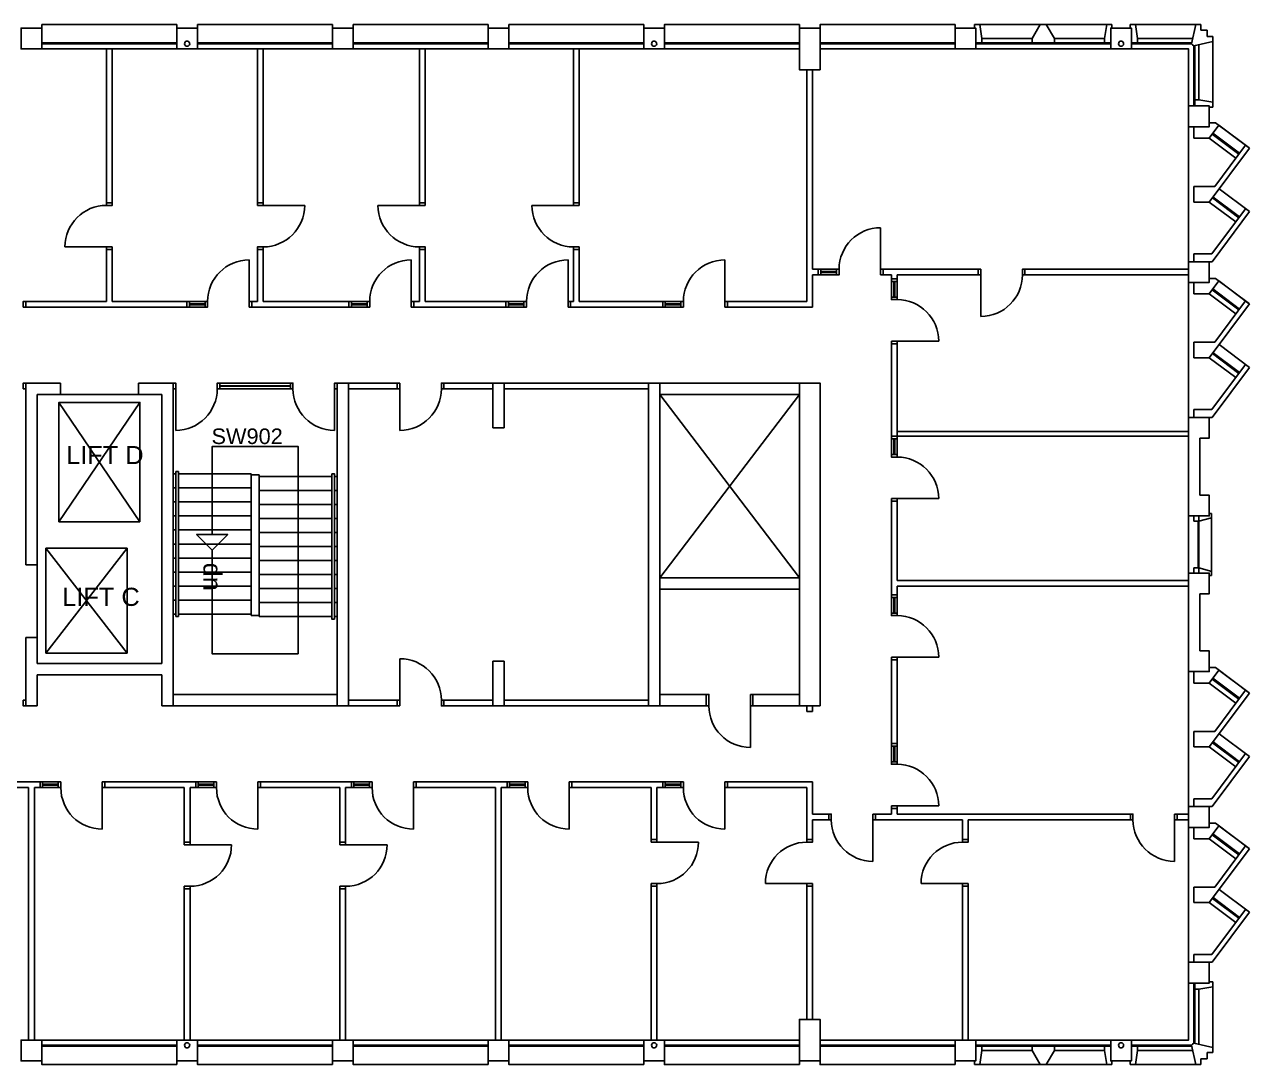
# Model space of a CAD drawing. Header units: millimetres. Extents: x -690 to 49260, y -22063 to 338.
# Drawn here: x 25650 to 49260, y -19702 to 338 of the extents above; entities that cross this region are included whole.
import ezdxf

# ---------------------------------------------------------------- set-up
doc = ezdxf.new("R2010")
doc.units = ezdxf.units.MM
doc.header["$MEASUREMENT"] = 0
for name, color, linetype in [('BL', 8, 'Continuous'), ('BRICK_WALLS_P4', 1, 'Continuous'), ('COLUMNS_P5', 3, 'Continuous'), ('DR', 8, 'Continuous'), ('LIFTS AND STAIRS', 8, 'Continuous'), ('TEXT', 7, 'Continuous'), ('WA', 6, 'Continuous'), ('WA_EXT', 7, 'Continuous'), ('WN', 4, 'Continuous')]:
    doc.layers.add(name, color=color, linetype=linetype)
doc.styles.add('arial', font='arial.ttf')
doc.styles.get("Standard").update_dxf_attribs({"font": 'arial.ttf'})

msp = doc.modelspace()

# ---------------------------------------------------------------- linework, layer by layer
at = {"layer": 'BL', "linetype": 'Continuous'}
for p, q in [((40585, -6792), (37895, -10322)), ((37895, -6792), (40585, -10322))]:
    msp.add_line(p, q, dxfattribs=at)
at = {"layer": 'BRICK_WALLS_P4', "linetype": 'Continuous'}
for p, q in [((37895, -6572), (40585, -6572)), ((37895, -6792), (37895, -6572)), ((40585, -6792), (40585, -6572)), ((37895, -6792), (40585, -6792)), ((37895, -10322), (40585, -10322)), ((37895, -10542), (37895, -10322)), ((40585, -10542), (40585, -10322)), ((37895, -10542), (40585, -10542)), ((31675, -12572), (28515, -12572)), ((31675, -12792), (31675, -12572)), ((38790, -12572), (37895, -12572)), ((37895, -12792), (37895, -12572)), ((38790, -12792), (38790, -12572)), ((40585, -12572), (39690, -12572)), ((39690, -12792), (39690, -12572)), ((40585, -12792), (40585, -12572)), ((31675, -12792), (28515, -12792)), ((38790, -12792), (37895, -12792)), ((40585, -12792), (39690, -12792)), ((40730, -12899), (40730, -12792)), ((40730, -12792), (40840, -12792)), ((40840, -12899), (40730, -12899)), ((40840, -12899), (40840, -12792))]:
    msp.add_line(p, q, dxfattribs=at)
at = {"layer": 'COLUMNS_P5', "linetype": 'Continuous'}
for p, q in [((25675, -6572), (26345, -6572)), ((25675, -10072), (25675, -6572)), ((26345, -6572), (26345, -6792)), ((27845, -6792), (27845, -6572)), ((27845, -6572), (28515, -6572)), ((28515, -12792), (28515, -6572)), ((31675, -12792), (31675, -6572)), ((31675, -6572), (31895, -6572)), ((31895, -12792), (31895, -6572)), ((34675, -7432), (34675, -6572)), ((34675, -6572), (34895, -6572)), ((34895, -7432), (34895, -6572)), ((37675, -6572), (37895, -6572)), ((37675, -12792), (37675, -6572)), ((37895, -12792), (37895, -6572)), ((25895, -6792), (26345, -6792)), ((25895, -10072), (25895, -6792)), ((26345, -6792), (27845, -6792)), ((27845, -6792), (28295, -6792)), ((28295, -11972), (28295, -6792)), ((48085, -7232), (48085, -9132)), ((34675, -7432), (34895, -7432)), ((48305, -8732), (48305, -7632)), ((25895, -10072), (25675, -10072)), ((25895, -11472), (25895, -10072)), ((48085, -12132), (48085, -10232)), ((48305, -10632), (48305, -11732)), ((25675, -12792), (25675, -11472)), ((25675, -11472), (25895, -11472)), ((25895, -11972), (25895, -11472)), ((28295, -11972), (25895, -11972)), ((34675, -12792), (34675, -11932)), ((34675, -11932), (34895, -11932)), ((34895, -12792), (34895, -11932)), ((25895, -12792), (25895, -12192)), ((25895, -12192), (28295, -12192)), ((28295, -12792), (28295, -12192)), ((28515, -12792), (28515, -12572)), ((25895, -12792), (25675, -12792)), ((28515, -12792), (28295, -12792)), ((31895, -12792), (31675, -12792)), ((34895, -12792), (34675, -12792)), ((37895, -12792), (37675, -12792))]:
    msp.add_line(p, q, dxfattribs=at)
for points in [[(25985, -132), (25585, -132), (25585, 268), (25985, 268), (25985, -132)], [(28985, -132), (28585, -132), (28585, 268), (28985, 268), (28985, -132)], [(31985, -132), (31585, -132), (31585, 268), (31985, 268), (31985, -132)], [(34985, -132), (34585, -132), (34585, 268), (34985, 268), (34985, -132)], [(37985, -132), (37585, -132), (37585, 268), (37985, 268), (37985, -132)], [(40585, 268), (40985, 268), (40985, -532), (40585, -532), (40585, 268)], [(43985, -132), (43585, -132), (43585, 268), (43985, 268), (43985, -132)], [(46985, -132), (46585, -132), (46585, 268), (46985, 268), (46985, -132)], [(48485, -1632), (48085, -1632), (48085, -1232), (48485, -1232), (48485, -1632)], [(48485, -4632), (48085, -4632), (48085, -4232), (48485, -4232), (48485, -4632)], [(40985, -12792), (40585, -12792), (40585, -6572), (40985, -6572), (40985, -12792)], [(48085, -7232), (48485, -7232), (48485, -7632), (48305, -7632)], [(48085, -9132), (48485, -9132), (48485, -8732), (48305, -8732)], [(48085, -10232), (48485, -10232), (48485, -10632), (48305, -10632)], [(48085, -12132), (48485, -12132), (48485, -11732), (48305, -11732)], [(48485, -15132), (48085, -15132), (48085, -14732), (48485, -14732), (48485, -15132)], [(48485, -18132), (48085, -18132), (48085, -17732), (48485, -17732), (48485, -18132)], [(40985, -19632), (40585, -19632), (40585, -18832), (40985, -18832), (40985, -19632)], [(25985, -19632), (25585, -19632), (25585, -19232), (25985, -19232), (25985, -19632)], [(28985, -19632), (28585, -19632), (28585, -19232), (28985, -19232), (28985, -19632)], [(31985, -19632), (31585, -19632), (31585, -19232), (31985, -19232), (31985, -19632)], [(34985, -19632), (34585, -19632), (34585, -19232), (34985, -19232), (34985, -19632)], [(37985, -19632), (37585, -19632), (37585, -19232), (37985, -19232), (37985, -19632)], [(43985, -19632), (43585, -19632), (43585, -19232), (43985, -19232), (43985, -19632)], [(46985, -19632), (46585, -19632), (46585, -19232), (46985, -19232), (46985, -19632)]]:
    msp.add_lwpolyline(points, dxfattribs=at)
at = {"layer": 'COLUMNS_P5', "color": 4, "linetype": 'Continuous', "lineweight": -3}
for centre in [(28785, -32), (37785, -32), (46785, -32), (28785, -19332), (37785, -19332), (46785, -19332)]:
    msp.add_circle(centre, 50, dxfattribs=at)
at = {"layer": 'DR', "linetype": 'Continuous'}
for p, q in [((30250, -3147), (31050, -3147)), ((33263, -3147), (32463, -3147)), ((36230, -3147), (35430, -3147)), ((42150, -4377), (42150, -3577)), ((27230, -3947), (26430, -3947)), ((29980, -4997), (29980, -4197)), ((33103, -4997), (33103, -4197)), ((36126, -4997), (36126, -4197)), ((39150, -4997), (39150, -4197)), ((44083, -4487), (44083, -5287)), ((42470, -5763), (43270, -5763)), ((28565, -6682), (28565, -7482)), ((29415, -6682), (29415, -6627)), ((31625, -6682), (31625, -7482)), ((32885, -6682), (32885, -7482)), ((42470, -8797), (43270, -8797)), ((32885, -12682), (32885, -11882)), ((42470, -11852), (43270, -11852)), ((39640, -12792), (39640, -13592)), ((27150, -14367), (27150, -15167)), ((30150, -14367), (30150, -15167)), ((33150, -14367), (33150, -15167)), ((36150, -14367), (36150, -15167)), ((39150, -14367), (39150, -15167)), ((42470, -14717), (43270, -14717)), ((42000, -14987), (42000, -15787)), ((47815, -14987), (47815, -15787)), ((28840, -15467), (29640, -15467)), ((31840, -15467), (32640, -15467)), ((37840, -15417), (38640, -15417)), ((40730, -16217), (39930, -16217)), ((43730, -16217), (42930, -16217))]:
    msp.add_line(p, q, dxfattribs=at)
for points in [[(27340, -3097), (27340, -3147), (27230, -3147), (27230, -3097), (27340, -3097)], [(30140, -3147), (30140, -3097), (30250, -3097), (30250, -3147), (30140, -3147)], [(33373, -3147), (33373, -3097), (33263, -3097), (33263, -3147), (33373, -3147)], [(36340, -3147), (36340, -3097), (36230, -3097), (36230, -3147), (36340, -3147)], [(27340, -3947), (27340, -3997), (27230, -3997), (27230, -3947), (27340, -3947)], [(30140, -3997), (30140, -3947), (30250, -3947), (30250, -3997), (30140, -3997)], [(33373, -3997), (33373, -3947), (33263, -3947), (33263, -3997), (33373, -3997)], [(36340, -3997), (36340, -3947), (36230, -3947), (36230, -3997), (36340, -3997)], [(41000, -4377), (41000, -4487), (40950, -4487), (40950, -4377), (41000, -4377)], [(41300, -4487), (41350, -4487), (41350, -4377), (41300, -4377), (41300, -4487)], [(42150, -4487), (42200, -4487), (42200, -4377), (42150, -4377), (42150, -4487)], [(44083, -4377), (44033, -4377), (44033, -4487), (44083, -4487), (44083, -4377)], [(44933, -4377), (44883, -4377), (44883, -4487), (44933, -4487), (44933, -4377)], [(42470, -4613), (42360, -4613), (42360, -4563), (42470, -4563), (42470, -4613)], [(42360, -4913), (42360, -4963), (42470, -4963), (42470, -4913), (42360, -4913)], [(25625, -5107), (25675, -5107), (25675, -4997), (25625, -4997), (25625, -5107)], [(28830, -4997), (28830, -5107), (28780, -5107), (28780, -4997), (28830, -4997)], [(29130, -5107), (29180, -5107), (29180, -4997), (29130, -4997), (29130, -5107)], [(29980, -5107), (30030, -5107), (30030, -4997), (29980, -4997), (29980, -5107)], [(31953, -4997), (31953, -5107), (31903, -5107), (31903, -4997), (31953, -4997)], [(32253, -5107), (32303, -5107), (32303, -4997), (32253, -4997), (32253, -5107)], [(33103, -5107), (33153, -5107), (33153, -4997), (33103, -4997), (33103, -5107)], [(34976, -4997), (34976, -5107), (34926, -5107), (34926, -4997), (34976, -4997)], [(35276, -5107), (35326, -5107), (35326, -4997), (35276, -4997), (35276, -5107)], [(36126, -5107), (36176, -5107), (36176, -4997), (36126, -4997), (36126, -5107)], [(38000, -4997), (38000, -5107), (37950, -5107), (37950, -4997), (38000, -4997)], [(38300, -5107), (38350, -5107), (38350, -4997), (38300, -4997), (38300, -5107)], [(39150, -5107), (39200, -5107), (39200, -4997), (39150, -4997), (39150, -5107)], [(42360, -5763), (42360, -5813), (42470, -5813), (42470, -5763), (42360, -5763)], [(25675, -6572), (25675, -6682), (25625, -6682), (25625, -6572), (25675, -6572)], [(28565, -6682), (28565, -6572), (28515, -6572), (28515, -6682), (28565, -6682)], [(29415, -6682), (29415, -6572), (29365, -6572), (29365, -6682), (29415, -6682)], [(30825, -6682), (30825, -6572), (30775, -6572), (30775, -6682), (30825, -6682)], [(31675, -6682), (31675, -6572), (31625, -6572), (31625, -6682), (31675, -6682)], [(32885, -6572), (32835, -6572), (32835, -6682), (32885, -6682), (32885, -6572)], [(33735, -6572), (33685, -6572), (33685, -6682), (33735, -6682), (33735, -6572)], [(42470, -7647), (42360, -7647), (42360, -7597), (42470, -7597), (42470, -7647)], [(42360, -7947), (42360, -7997), (42470, -7997), (42470, -7947), (42360, -7947)], [(42360, -8797), (42360, -8847), (42470, -8847), (42470, -8797), (42360, -8797)], [(42470, -10702), (42360, -10702), (42360, -10652), (42470, -10652), (42470, -10702)], [(42360, -11002), (42360, -11052), (42470, -11052), (42470, -11002), (42360, -11002)], [(42360, -11852), (42360, -11902), (42470, -11902), (42470, -11852), (42360, -11852)], [(25675, -12792), (25675, -12682), (25625, -12682), (25625, -12792), (25675, -12792)], [(32885, -12792), (32835, -12792), (32835, -12682), (32885, -12682), (32885, -12792)], [(33735, -12792), (33685, -12792), (33685, -12682), (33735, -12682), (33735, -12792)], [(38790, -12572), (38840, -12572), (38840, -12792), (38790, -12792), (38790, -12572)], [(39640, -12572), (39690, -12572), (39690, -12792), (39640, -12792), (39640, -12572)], [(42470, -13567), (42360, -13567), (42360, -13517), (42470, -13517), (42470, -13567)], [(42360, -13867), (42360, -13917), (42470, -13917), (42470, -13867), (42360, -13867)], [(26000, -14367), (26000, -14257), (25950, -14257), (25950, -14367), (26000, -14367)], [(26300, -14257), (26350, -14257), (26350, -14367), (26300, -14367), (26300, -14257)], [(27150, -14257), (27200, -14257), (27200, -14367), (27150, -14367), (27150, -14257)], [(29000, -14367), (29000, -14257), (28950, -14257), (28950, -14367), (29000, -14367)], [(29300, -14257), (29350, -14257), (29350, -14367), (29300, -14367), (29300, -14257)], [(30150, -14257), (30200, -14257), (30200, -14367), (30150, -14367), (30150, -14257)], [(32000, -14367), (32000, -14257), (31950, -14257), (31950, -14367), (32000, -14367)], [(32300, -14257), (32350, -14257), (32350, -14367), (32300, -14367), (32300, -14257)], [(33150, -14257), (33200, -14257), (33200, -14367), (33150, -14367), (33150, -14257)], [(35000, -14367), (35000, -14257), (34950, -14257), (34950, -14367), (35000, -14367)], [(35300, -14257), (35350, -14257), (35350, -14367), (35300, -14367), (35300, -14257)], [(36150, -14257), (36200, -14257), (36200, -14367), (36150, -14367), (36150, -14257)], [(38000, -14367), (38000, -14257), (37950, -14257), (37950, -14367), (38000, -14367)], [(38300, -14257), (38350, -14257), (38350, -14367), (38300, -14367), (38300, -14257)], [(39150, -14257), (39200, -14257), (39200, -14367), (39150, -14367), (39150, -14257)], [(42360, -14717), (42360, -14767), (42470, -14767), (42470, -14717), (42360, -14717)], [(41150, -14877), (41200, -14877), (41200, -14987), (41150, -14987), (41150, -14877)], [(42000, -14877), (42050, -14877), (42050, -14987), (42000, -14987), (42000, -14877)], [(46965, -14877), (47015, -14877), (47015, -14987), (46965, -14987), (46965, -14877)], [(47815, -14877), (47865, -14877), (47865, -14987), (47815, -14987), (47815, -14877)], [(28730, -15467), (28730, -15417), (28840, -15417), (28840, -15467), (28730, -15467)], [(31730, -15467), (31730, -15417), (31840, -15417), (31840, -15467), (31730, -15467)], [(37730, -15417), (37730, -15367), (37840, -15367), (37840, -15417), (37730, -15417)], [(40840, -15367), (40840, -15417), (40730, -15417), (40730, -15367), (40840, -15367)], [(43840, -15367), (43840, -15417), (43730, -15417), (43730, -15367), (43840, -15367)], [(28730, -16317), (28730, -16267), (28840, -16267), (28840, -16317), (28730, -16317)], [(31730, -16317), (31730, -16267), (31840, -16267), (31840, -16317), (31730, -16317)], [(37730, -16267), (37730, -16217), (37840, -16217), (37840, -16267), (37730, -16267)], [(40840, -16217), (40840, -16267), (40730, -16267), (40730, -16217), (40840, -16217)], [(43840, -16217), (43840, -16267), (43730, -16267), (43730, -16217), (43840, -16217)]]:
    msp.add_lwpolyline(points, dxfattribs=at)
for centre, start, end in [((27230, -3947), 90, 180), ((30250, -3147), 270, 0), ((33263, -3147), 180, 270), ((36230, -3147), 180, 270), ((42150, -4377), 90, 180), ((29980, -4997), 90, 180), ((33103, -4997), 90, 180), ((36126, -4997), 90, 180), ((39150, -4997), 90, 180), ((44083, -4487), 270, 0), ((42470, -5763), 0, 90), ((28565, -6682), 270, 0), ((31625, -6682), 180, 270), ((32885, -6682), 270, 0), ((42470, -8797), 0, 90), ((42470, -11852), 0, 90), ((32885, -12682), 0, 90), ((39640, -12792), 180, 270), ((42470, -14717), 0, 90), ((27150, -14367), 180, 270), ((30150, -14367), 180, 270), ((33150, -14367), 180, 270), ((36150, -14367), 180, 270), ((39150, -14367), 180, 270), ((42000, -14987), 180, 270), ((47815, -14987), 180, 270), ((28840, -15467), 270, 0), ((31840, -15467), 270, 0), ((37840, -15417), 270, 0), ((40730, -16217), 90, 180), ((43730, -16217), 90, 180)]:
    msp.add_arc(centre, 800, start, end, dxfattribs=at)
at = {"layer": 'LIFTS AND STAIRS', "linetype": 'Continuous'}
for p, q in [((26314, -6943), (27876, -9243)), ((26314, -9243), (27876, -6943)), ((28515, -11022), (28515, -8322)), ((28565, -8322), (28515, -8322)), ((28565, -11072), (28565, -8272)), ((28565, -8272), (28615, -8272)), ((28615, -8272), (28615, -11072)), ((30020, -8322), (28615, -8322)), ((30020, -8322), (30020, -11047)), ((30020, -8337), (30170, -8337)), ((30170, -11072), (30170, -8337)), ((30170, -8372), (31575, -8372)), ((31625, -8372), (31675, -8372)), ((31675, -11072), (31675, -8372)), ((28565, -8592), (28515, -8592)), ((28615, -8592), (30020, -8592)), ((30170, -8642), (31575, -8642)), ((31625, -8642), (31675, -8642)), ((28565, -8862), (28515, -8862)), ((30020, -8862), (28615, -8862)), ((31575, -8912), (30170, -8912)), ((31625, -8912), (31675, -8912)), ((28565, -9132), (28515, -9132)), ((28615, -9132), (30020, -9132)), ((30170, -9182), (31575, -9182)), ((31625, -9182), (31675, -9182)), ((28565, -9402), (28515, -9402)), ((30020, -9402), (28615, -9402)), ((28565, -9672), (28515, -9672)), ((28615, -9672), (30020, -9672)), ((31575, -9452), (30170, -9452)), ((31625, -9452), (31675, -9452)), ((26064, -9754), (27626, -11775)), ((26064, -11775), (27626, -9754)), ((30170, -9722), (31575, -9722)), ((31625, -9722), (31675, -9722)), ((28565, -9942), (28515, -9942)), ((30020, -9942), (28615, -9942)), ((31575, -9992), (30170, -9992)), ((31625, -9992), (31675, -9992)), ((28565, -10212), (28515, -10212)), ((28615, -10212), (30020, -10212)), ((30170, -10262), (31575, -10262)), ((31625, -10262), (31675, -10262)), ((28565, -10482), (28515, -10482)), ((30020, -10482), (28615, -10482)), ((31575, -10532), (30170, -10532)), ((31625, -10532), (31675, -10532)), ((28565, -10752), (28515, -10752)), ((28615, -10752), (30020, -10752)), ((31575, -10802), (30170, -10802)), ((31625, -10802), (31675, -10802)), ((28515, -11022), (28565, -11022)), ((28615, -11072), (28565, -11072)), ((28615, -11022), (30020, -11022)), ((30170, -11047), (30020, -11047)), ((30170, -11072), (31575, -11072)), ((31625, -11072), (31675, -11072))]:
    msp.add_line(p, q, dxfattribs=at)
for points in [[(27876, -9243), (26314, -9243), (26314, -6943), (27876, -6943), (27876, -9243)], [(29268, -9491), (29268, -7791), (30923, -7791), (30923, -11791)], [(31625, -11122), (31575, -11122), (31575, -8322), (31625, -8322), (31625, -11122)], [(29268, -9791), (28968, -9491), (29568, -9491), (29268, -9791)], [(27626, -11775), (26064, -11775), (26064, -9754), (27626, -9754), (27626, -11775)], [(30923, -11791), (29268, -11791), (29268, -9791)]]:
    msp.add_lwpolyline(points, dxfattribs=at)
at = {"layer": 'WA', "linetype": 'Continuous'}
for p, q in [((27340, -32), (27230, -32)), ((27230, -3097), (27230, -132)), ((27340, -3097), (27340, -132)), ((30250, -32), (30140, -32)), ((30140, -132), (30140, -3097)), ((30250, -132), (30250, -3097)), ((33373, -32), (33263, -32)), ((33263, -132), (33263, -3097)), ((33373, -132), (33373, -3097)), ((36340, -32), (36230, -32)), ((36230, -3097), (36230, -132)), ((36340, -3097), (36340, -132)), ((43730, -132), (43840, -132)), ((40730, -532), (40730, -3367)), ((40730, -532), (40730, -4997)), ((40840, -532), (40730, -532)), ((40840, -532), (40840, -4267)), ((27230, -3097), (27340, -3097)), ((30140, -3097), (30250, -3097)), ((33263, -3097), (33373, -3097)), ((36230, -3097), (36340, -3097)), ((27340, -3997), (27230, -3997)), ((27230, -4997), (27230, -3997)), ((27340, -4997), (27340, -3997)), ((30140, -3997), (30250, -3997)), ((30140, -3997), (30140, -4997)), ((30250, -3997), (30250, -4997)), ((33263, -3997), (33263, -4997)), ((33373, -3997), (33263, -3997)), ((33373, -3997), (33373, -4997)), ((36340, -3997), (36230, -3997)), ((36230, -3997), (36230, -4997)), ((36340, -4997), (36340, -3997)), ((40840, -4267), (40840, -4377)), ((40950, -4377), (40840, -4377)), ((40950, -4487), (40950, -4377)), ((43730, -4377), (42200, -4377)), ((42200, -4487), (42200, -4377)), ((43730, -4377), (44083, -4377)), ((44883, -4377), (48085, -4377)), ((48085, -4487), (48085, -4377)), ((40840, -4487), (40840, -5107)), ((40950, -4487), (40840, -4487)), ((42360, -4487), (42200, -4487)), ((42360, -4563), (42360, -4487)), ((42470, -4563), (42360, -4563)), ((43840, -4487), (42470, -4487)), ((42470, -4563), (42470, -4487)), ((43840, -4487), (44083, -4487)), ((44883, -4487), (48085, -4487)), ((25675, -4997), (27230, -4997)), ((25675, -5107), (25675, -4997)), ((25675, -5107), (28780, -5107)), ((27340, -4997), (28780, -4997)), ((28780, -4997), (28780, -5107)), ((30030, -4997), (30030, -5107)), ((30030, -4997), (30140, -4997)), ((30030, -5107), (31903, -5107)), ((30250, -4997), (31903, -4997)), ((31903, -4997), (31903, -5107)), ((33153, -4997), (33153, -5107)), ((33153, -4997), (33263, -4997)), ((33153, -5107), (34926, -5107)), ((33373, -4997), (34926, -4997)), ((34926, -4997), (34926, -5107)), ((36176, -4997), (36176, -5107)), ((36176, -4997), (36230, -4997)), ((36176, -5107), (37950, -5107)), ((36340, -4997), (37950, -4997)), ((37950, -4997), (37950, -5107)), ((39200, -4997), (40730, -4997)), ((39200, -4997), (39200, -5107)), ((39200, -5107), (40840, -5107)), ((42470, -5813), (42360, -5813)), ((42360, -7597), (42360, -5813)), ((42470, -7597), (42470, -5813)), ((31895, -6572), (32835, -6572)), ((31895, -6572), (31895, -6682)), ((32835, -6682), (32835, -6572)), ((33685, -6572), (34675, -6572)), ((33735, -6682), (33735, -6572)), ((34675, -6572), (34675, -6682)), ((34895, -6572), (37675, -6572)), ((34895, -6572), (34895, -6682)), ((37675, -6572), (37675, -6682)), ((31895, -6682), (32835, -6682)), ((33685, -6682), (34675, -6682)), ((34895, -6682), (37675, -6682)), ((42360, -7597), (42470, -7597)), ((42360, -8847), (42470, -8847)), ((42360, -10652), (42360, -8847)), ((42470, -10377), (42470, -8847)), ((42470, -10377), (48085, -10377)), ((48085, -10487), (48085, -10377)), ((42470, -10652), (42470, -10487)), ((42470, -10487), (48085, -10487)), ((42360, -10652), (42470, -10652)), ((42360, -11902), (42470, -11902)), ((42360, -13517), (42360, -11902)), ((42470, -13517), (42470, -11902)), ((31895, -12682), (32835, -12682)), ((31895, -12682), (31895, -12792)), ((32835, -12682), (32835, -12792)), ((33735, -12682), (33735, -12792)), ((33735, -12682), (34675, -12682)), ((34675, -12682), (34675, -12792)), ((34895, -12682), (37675, -12682)), ((34895, -12682), (34895, -12792)), ((37675, -12682), (37675, -12792)), ((31895, -12792), (32835, -12792)), ((33735, -12792), (34675, -12792)), ((34895, -12792), (37675, -12792)), ((42360, -13517), (42470, -13517)), ((24200, -14257), (25950, -14257)), ((24200, -14367), (25730, -14367)), ((25730, -19232), (25730, -14367)), ((25840, -14367), (25950, -14367)), ((25840, -19232), (25840, -14367)), ((25950, -14367), (25950, -14257)), ((27200, -14367), (27200, -14257)), ((27200, -14257), (28950, -14257)), ((27200, -14367), (28730, -14367)), ((28730, -15417), (28730, -14367)), ((28840, -14367), (28950, -14367)), ((28840, -15417), (28840, -14367)), ((28950, -14367), (28950, -14257)), ((30200, -14367), (30200, -14257)), ((30200, -14257), (31950, -14257)), ((30200, -14367), (31730, -14367)), ((31730, -15417), (31730, -14367)), ((31840, -14367), (31950, -14367)), ((31840, -15417), (31840, -14367)), ((31950, -14367), (31950, -14257)), ((33200, -14367), (33200, -14257)), ((33200, -14257), (34950, -14257)), ((33200, -14367), (34730, -14367)), ((34730, -19232), (34730, -14367)), ((34840, -14367), (34950, -14367)), ((34840, -19232), (34840, -14367)), ((34950, -14367), (34950, -14257)), ((36200, -14367), (36200, -14257)), ((36200, -14257), (37950, -14257)), ((36200, -14367), (37730, -14367)), ((37730, -15367), (37730, -14367)), ((37840, -14367), (37950, -14367)), ((37840, -15367), (37840, -14367)), ((37950, -14367), (37950, -14257)), ((39200, -14367), (39200, -14257)), ((39200, -14257), (40840, -14257)), ((39200, -14367), (40730, -14367)), ((40730, -15367), (40730, -14367)), ((40840, -14877), (40840, -14257)), ((42360, -14767), (42470, -14767)), ((42360, -14877), (42360, -14767)), ((42470, -14877), (42470, -14767)), ((40840, -14877), (41150, -14877)), ((40840, -14987), (41150, -14987)), ((40840, -15367), (40840, -14987)), ((41150, -14877), (41150, -14987)), ((42050, -14877), (42050, -14987)), ((42050, -14877), (42360, -14877)), ((42050, -14987), (43730, -14987)), ((42470, -14877), (43840, -14877)), ((43730, -15367), (43730, -14987)), ((46965, -14877), (43840, -14877)), ((43840, -15367), (43840, -14987)), ((46965, -14987), (43840, -14987)), ((46965, -14987), (46965, -14877)), ((48085, -14877), (47865, -14877)), ((47865, -14987), (47865, -14877)), ((48085, -14987), (47865, -14987)), ((48085, -14877), (48085, -14987)), ((28730, -15417), (28840, -15417)), ((31730, -15417), (31840, -15417)), ((37730, -15367), (37840, -15367)), ((40730, -15367), (40840, -15367)), ((43730, -15367), (43840, -15367)), ((28730, -19232), (28730, -16267)), ((28730, -16267), (28840, -16267)), ((28840, -19232), (28840, -16267)), ((31730, -19232), (31730, -16267)), ((31730, -16267), (31840, -16267)), ((31840, -19232), (31840, -16267)), ((37840, -16267), (37730, -16267)), ((37730, -19232), (37730, -16267)), ((37840, -19232), (37840, -16267)), ((40730, -18832), (40730, -16267)), ((40730, -16267), (40840, -16267)), ((40840, -18832), (40840, -16267)), ((43730, -19232), (43730, -16267)), ((43730, -16267), (43840, -16267)), ((43840, -19232), (43840, -16267)), ((40730, -18832), (40840, -18832)), ((25840, -19232), (25730, -19232)), ((28730, -19232), (28840, -19232)), ((31730, -19232), (31840, -19232)), ((34730, -19232), (34840, -19232)), ((37730, -19232), (37840, -19232)), ((37730, -19232), (37840, -19232)), ((43730, -19232), (43840, -19232)), ((43730, -19232), (43840, -19232))]:
    msp.add_line(p, q, dxfattribs=at)
at = {"layer": 'WA'}
for p, q in [((42470, -7507), (48085, -7507)), ((42470, -7597), (48085, -7597))]:
    msp.add_line(p, q, dxfattribs=at)
at = {"layer": 'WA_EXT', "linetype": 'Continuous'}
for p, q in [((43962, 338), (44061, 338)), ((43962, 268), (43962, 338)), ((45226, 336), (44061, 338)), ((44103, 68), (44061, 338)), ((45226, 336), (45071, 68)), ((45285, 336), (45226, 336)), ((45285, 336), (45344, 336)), ((46509, 338), (45344, 336)), ((45344, 336), (45499, 68)), ((46467, 68), (46509, 338)), ((46608, 338), (46509, 338)), ((46608, 268), (46608, 338)), ((46962, 268), (46962, 338)), ((46962, 338), (47061, 338)), ((47061, 338), (48229, 338)), ((47103, 68), (47061, 338)), ((48145, -32), (48229, 338)), ((48229, 338), (48323, 338)), ((48323, 338), (48323, 227)), ((44103, 68), (45071, 68)), ((44103, 68), (44103, -12)), ((45071, 68), (45071, -12)), ((45499, 68), (46467, 68)), ((45499, 68), (45499, -12)), ((46467, 68), (46467, -12)), ((47103, 68), (48168, 68)), ((47103, 68), (47103, -12)), ((48185, -71), (48555, 12)), ((48323, 227), (48444, 227)), ((48444, 106), (48444, 227)), ((48555, 106), (48444, 106)), ((48555, 12), (48555, 106)), ((48555, -1156), (48555, 12)), ((28585, -12), (25985, -12)), ((25985, -32), (28585, -32)), ((31585, -12), (28985, -12)), ((28985, -32), (31585, -32)), ((34585, -12), (31985, -12)), ((31985, -32), (34585, -32)), ((37585, -12), (34985, -12)), ((34985, -32), (37585, -32)), ((40585, -12), (37985, -12)), ((37985, -32), (40585, -32)), ((43585, -12), (40985, -12)), ((40985, -32), (43585, -32)), ((43985, -12), (46585, -12)), ((43985, -32), (44103, -32)), ((45071, -32), (44103, -32)), ((45071, -32), (45318, -32)), ((45499, -32), (45252, -32)), ((46467, -32), (45499, -32)), ((46585, -32), (46467, -32)), ((48150, -12), (46985, -12)), ((46985, -32), (47103, -32)), ((47103, -32), (48145, -32)), ((48145, -32), (48165, -52)), ((48185, -71), (48165, -52)), ((48185, -1113), (48185, -71)), ((48204, -1232), (48204, -67)), ((48285, -1113), (48285, -49)), ((48185, -1232), (48185, -1113)), ((48285, -1113), (48204, -1113)), ((48285, -1113), (48555, -1156)), ((48555, -1255), (48555, -1156)), ((48485, -1255), (48555, -1255)), ((48185, -1632), (48185, -1854)), ((48480, -1854), (48669, -1602)), ((48485, -1554), (48605, -1554)), ((48605, -1554), (49260, -2044)), ((48669, -1602), (49256, -2041)), ((48185, -1854), (48480, -1854)), ((48997, -2240), (48480, -1854)), ((49057, -2160), (48540, -1774)), ((48552, -1758), (49069, -2144)), ((48485, -3082), (49260, -2044)), ((48592, -2782), (49185, -1988)), ((48185, -2782), (48592, -2782)), ((48185, -2782), (48185, -3082)), ((48673, -2830), (49260, -3268)), ((49057, -3384), (48545, -3002)), ((48557, -2986), (49068, -3368)), ((48185, -3082), (48485, -3082)), ((48997, -3464), (48485, -3082)), ((48535, -4082), (49185, -3212)), ((48540, -4232), (49260, -3268)), ((48085, -4232), (48540, -4232)), ((48185, -4082), (48535, -4082)), ((48185, -4082), (48535, -4082)), ((48185, -4082), (48185, -4232)), ((48185, -4632), (48185, -4854)), ((48480, -4854), (48669, -4602)), ((48485, -4554), (48605, -4554)), ((48605, -4554), (49260, -5044)), ((48669, -4602), (49256, -5041)), ((48185, -4854), (48480, -4854)), ((48997, -5240), (48480, -4854)), ((49057, -5160), (48540, -4774)), ((48552, -4758), (49069, -5144)), ((48485, -6082), (49260, -5044)), ((48592, -5782), (49185, -4988)), ((48185, -5782), (48592, -5782)), ((48185, -5782), (48185, -6082)), ((48673, -5830), (49260, -6268)), ((48185, -6082), (48485, -6082)), ((48997, -6464), (48485, -6082)), ((49057, -6384), (48545, -6002)), ((48557, -5986), (49068, -6368)), ((48535, -7082), (49185, -6212)), ((48540, -7232), (49260, -6268)), ((48185, -7082), (48535, -7082)), ((48185, -7082), (48535, -7082)), ((48185, -7082), (48185, -7232)), ((48085, -7232), (48540, -7232)), ((48285, -9132), (48185, -9132)), ((48185, -9132), (48185, -9232)), ((48285, -9232), (48285, -9132)), ((48285, -9232), (48530, -9165)), ((48530, -9082), (48485, -9082)), ((48530, -9165), (48530, -9082)), ((48530, -10198), (48530, -9165)), ((48185, -9232), (48285, -9232)), ((48268, -9232), (48185, -9232)), ((48268, -10132), (48268, -9232)), ((48285, -10132), (48285, -9232)), ((48285, -10132), (48185, -10132)), ((48185, -10132), (48185, -10232)), ((48533, -10199), (48285, -10132)), ((48285, -10232), (48285, -10132)), ((48185, -10232), (48285, -10232)), ((48530, -10281), (48485, -10281)), ((48530, -10281), (48530, -10198)), ((48185, -12132), (48185, -12354)), ((48480, -12354), (48669, -12102)), ((48485, -12054), (48605, -12054)), ((49057, -12660), (48540, -12274)), ((48552, -12258), (49069, -12644)), ((48605, -12054), (49260, -12544)), ((48669, -12102), (49256, -12541)), ((48185, -12354), (48480, -12354)), ((48997, -12740), (48480, -12354)), ((48592, -13282), (49185, -12488)), ((48485, -13582), (49260, -12544)), ((48185, -13282), (48592, -13282)), ((48185, -13282), (48185, -13582)), ((48673, -13330), (49260, -13768)), ((48185, -13582), (48485, -13582)), ((48997, -13964), (48485, -13582)), ((49057, -13884), (48545, -13502)), ((48557, -13486), (49068, -13868)), ((48535, -14582), (49185, -13712)), ((48540, -14732), (49260, -13768)), ((48185, -14582), (48535, -14582)), ((48185, -14582), (48535, -14582)), ((48185, -14582), (48185, -14732)), ((48085, -14732), (48540, -14732)), ((48480, -15354), (48669, -15102)), ((48485, -15054), (48605, -15054)), ((48605, -15054), (49260, -15544)), ((48669, -15102), (49256, -15541)), ((48185, -15132), (48185, -15354)), ((49057, -15660), (48540, -15274)), ((48552, -15258), (49069, -15644)), ((48185, -15354), (48480, -15354)), ((48997, -15740), (48480, -15354)), ((48485, -16582), (49260, -15544)), ((48592, -16282), (49185, -15488)), ((48185, -16282), (48592, -16282)), ((48185, -16282), (48185, -16582)), ((49057, -16884), (48545, -16502)), ((48557, -16486), (49068, -16868)), ((48673, -16330), (49260, -16768)), ((48185, -16582), (48485, -16582)), ((48997, -16964), (48485, -16582)), ((48535, -17582), (49185, -16712)), ((48540, -17732), (49260, -16768)), ((48185, -17582), (48535, -17582)), ((48185, -17582), (48535, -17582)), ((48185, -17582), (48185, -17732)), ((48085, -17732), (48540, -17732)), ((48185, -18132), (48185, -18250)), ((48204, -19296), (48204, -18132)), ((48485, -18108), (48555, -18108)), ((48555, -18108), (48555, -18208)), ((48185, -18250), (48185, -19292)), ((48285, -18250), (48204, -18250)), ((48285, -18250), (48555, -18208)), ((48285, -18250), (48285, -19315)), ((48555, -18208), (48555, -19376)), ((25985, -19331), (28585, -19331)), ((28585, -19351), (25985, -19351)), ((28985, -19331), (31585, -19331)), ((31585, -19351), (28985, -19351)), ((31985, -19331), (34585, -19331)), ((34585, -19351), (31985, -19351)), ((34985, -19331), (37585, -19331)), ((37585, -19351), (34985, -19351)), ((37985, -19331), (40585, -19331)), ((40585, -19351), (37985, -19351)), ((40985, -19331), (43585, -19331)), ((43585, -19351), (40985, -19351)), ((43985, -19331), (44103, -19331)), ((43985, -19351), (46585, -19351)), ((45071, -19331), (44103, -19331)), ((44103, -19432), (44103, -19351)), ((45071, -19331), (45318, -19331)), ((45071, -19432), (45071, -19351)), ((45499, -19331), (45252, -19331)), ((46467, -19331), (45499, -19331)), ((45499, -19432), (45499, -19351)), ((46585, -19331), (46467, -19331)), ((46467, -19432), (46467, -19351)), ((46985, -19331), (47103, -19331)), ((46985, -19351), (48150, -19351)), ((47103, -19331), (48145, -19331)), ((47103, -19432), (47103, -19351)), ((48145, -19332), (48165, -19312)), ((48145, -19331), (48229, -19702)), ((48185, -19292), (48165, -19312)), ((48185, -19292), (48555, -19376)), ((44103, -19432), (44061, -19702)), ((45071, -19432), (44103, -19432)), ((45226, -19699), (45071, -19432)), ((45344, -19699), (45499, -19432)), ((46467, -19432), (45499, -19432)), ((46467, -19432), (46509, -19702)), ((47103, -19432), (47061, -19702)), ((47103, -19432), (48168, -19432)), ((48323, -19702), (48323, -19590)), ((48323, -19590), (48444, -19590)), ((48555, -19469), (48444, -19469)), ((48444, -19469), (48444, -19590)), ((48555, -19376), (48555, -19469)), ((43962, -19632), (43962, -19702)), ((43962, -19702), (44061, -19702)), ((45226, -19699), (44061, -19702)), ((45285, -19699), (45226, -19699)), ((45285, -19699), (45344, -19699)), ((46509, -19702), (45344, -19699)), ((46608, -19702), (46509, -19702)), ((46608, -19632), (46608, -19702)), ((46962, -19632), (46962, -19702)), ((46962, -19702), (47061, -19702)), ((47061, -19702), (48229, -19702)), ((48229, -19702), (48323, -19702))]:
    msp.add_line(p, q, dxfattribs=at)
for points in [[(28585, 338), (25985, 338), (25985, -132), (28585, -132), (28585, 338)], [(31585, 338), (28985, 338), (28985, -132), (31585, -132), (31585, 338)], [(34585, 338), (31985, 338), (31985, -132), (34585, -132), (34585, 338)], [(37585, 338), (34985, 338), (34985, -132), (37585, -132), (37585, 338)], [(40585, 338), (37985, 338), (37985, -132), (40585, -132), (40585, 338)], [(43585, 338), (40985, 338), (40985, -132), (43585, -132), (43585, 338)], [(43962, 268), (43985, 268), (43985, -132), (46585, -132), (46585, 268), (46608, 268)], [(46962, 268), (46985, 268), (46985, -132), (48085, -132), (48085, -1232), (48485, -1232), (48485, -1255)], [(48085, -4232), (48085, -1632), (48485, -1632), (48485, -1554)], [(48085, -7232), (48085, -4632), (48485, -4632), (48485, -4554)], [(48485, -10281), (48485, -10232), (48085, -10232), (48085, -9132), (48485, -9132), (48485, -9082)], [(48085, -14732), (48085, -12132), (48485, -12132), (48485, -12054)], [(48085, -17732), (48085, -15132), (48485, -15132), (48485, -15054)], [(48485, -18108), (48485, -18132), (48085, -18132), (48085, -19232), (46985, -19232), (46985, -19632), (46962, -19632)], [(28585, -19702), (25985, -19702), (25985, -19232), (28585, -19232), (28585, -19702)], [(31585, -19702), (28985, -19702), (28985, -19232), (31585, -19232), (31585, -19702)], [(34585, -19702), (31985, -19702), (31985, -19232), (34585, -19232), (34585, -19702)], [(37585, -19702), (34985, -19702), (34985, -19232), (37585, -19232), (37585, -19702)], [(40585, -19702), (37985, -19702), (37985, -19232), (40585, -19232), (40585, -19702)], [(43585, -19702), (40985, -19702), (40985, -19232), (43585, -19232), (43585, -19702)], [(43962, -19632), (43985, -19632), (43985, -19232), (46585, -19232), (46585, -19632), (46608, -19632)]]:
    msp.add_lwpolyline(points, dxfattribs=at)
at = {"layer": 'WN', "linetype": 'Continuous'}
for p, q in [((41000, -4377), (41300, -4377)), ((41300, -4422), (41000, -4422)), ((41000, -4442), (41300, -4442)), ((41300, -4487), (41000, -4487)), ((42360, -4913), (42360, -4613)), ((42405, -4613), (42405, -4913)), ((42425, -4913), (42425, -4613)), ((42470, -4613), (42470, -4913)), ((28830, -4997), (29130, -4997)), ((29130, -5042), (28830, -5042)), ((28830, -5062), (29130, -5062)), ((29130, -5107), (28830, -5107)), ((31953, -4997), (32253, -4997)), ((32253, -5042), (31953, -5042)), ((31953, -5062), (32253, -5062)), ((32253, -5107), (31953, -5107)), ((34976, -4997), (35276, -4997)), ((35276, -5042), (34976, -5042)), ((34976, -5062), (35276, -5062)), ((35276, -5107), (34976, -5107)), ((38000, -4997), (38300, -4997)), ((38300, -5042), (38000, -5042)), ((38000, -5062), (38300, -5062)), ((38300, -5107), (38000, -5107)), ((29415, -6572), (30775, -6572)), ((30775, -6622), (29415, -6622)), ((29415, -6632), (30775, -6632)), ((30775, -6682), (29415, -6682)), ((42360, -7947), (42360, -7647)), ((42405, -7647), (42405, -7947)), ((42425, -7947), (42425, -7647)), ((42470, -7647), (42470, -7947)), ((42360, -11002), (42360, -10702)), ((42405, -10702), (42405, -11002)), ((42425, -11002), (42425, -10702)), ((42470, -10702), (42470, -11002)), ((42360, -13867), (42360, -13567)), ((42405, -13567), (42405, -13867)), ((42425, -13867), (42425, -13567)), ((42470, -13567), (42470, -13867)), ((26300, -14257), (26000, -14257)), ((26000, -14302), (26300, -14302)), ((26300, -14322), (26000, -14322)), ((26000, -14367), (26300, -14367)), ((29300, -14257), (29000, -14257)), ((29000, -14302), (29300, -14302)), ((29300, -14322), (29000, -14322)), ((29000, -14367), (29300, -14367)), ((32300, -14257), (32000, -14257)), ((32000, -14302), (32300, -14302)), ((32300, -14322), (32000, -14322)), ((32000, -14367), (32300, -14367)), ((35300, -14257), (35000, -14257)), ((35000, -14302), (35300, -14302)), ((35300, -14322), (35000, -14322)), ((35000, -14367), (35300, -14367)), ((38300, -14257), (38000, -14257)), ((38000, -14302), (38300, -14302)), ((38300, -14322), (38000, -14322)), ((38000, -14367), (38300, -14367))]:
    msp.add_line(p, q, dxfattribs=at)

# ---------------------------------------------------------------- texts
at = {"layer": 'LIFTS AND STAIRS', "linetype": 'Continuous'}
msp.add_text('up', height=347.7, rotation=90, dxfattribs=at).set_placement((29367, -10574))
at = {"layer": 'TEXT', "linetype": 'Continuous', "style": 'arial'}
for s, height, p in [('SW902', 300, (29254, -7746)), ('LIFT D', 350, (26452, -8133)), ('LIFT C', 350, (26377, -10865))]:
    msp.add_text(s, height=height, dxfattribs=at).set_placement(p)

doc.saveas('drawing.dxf')
